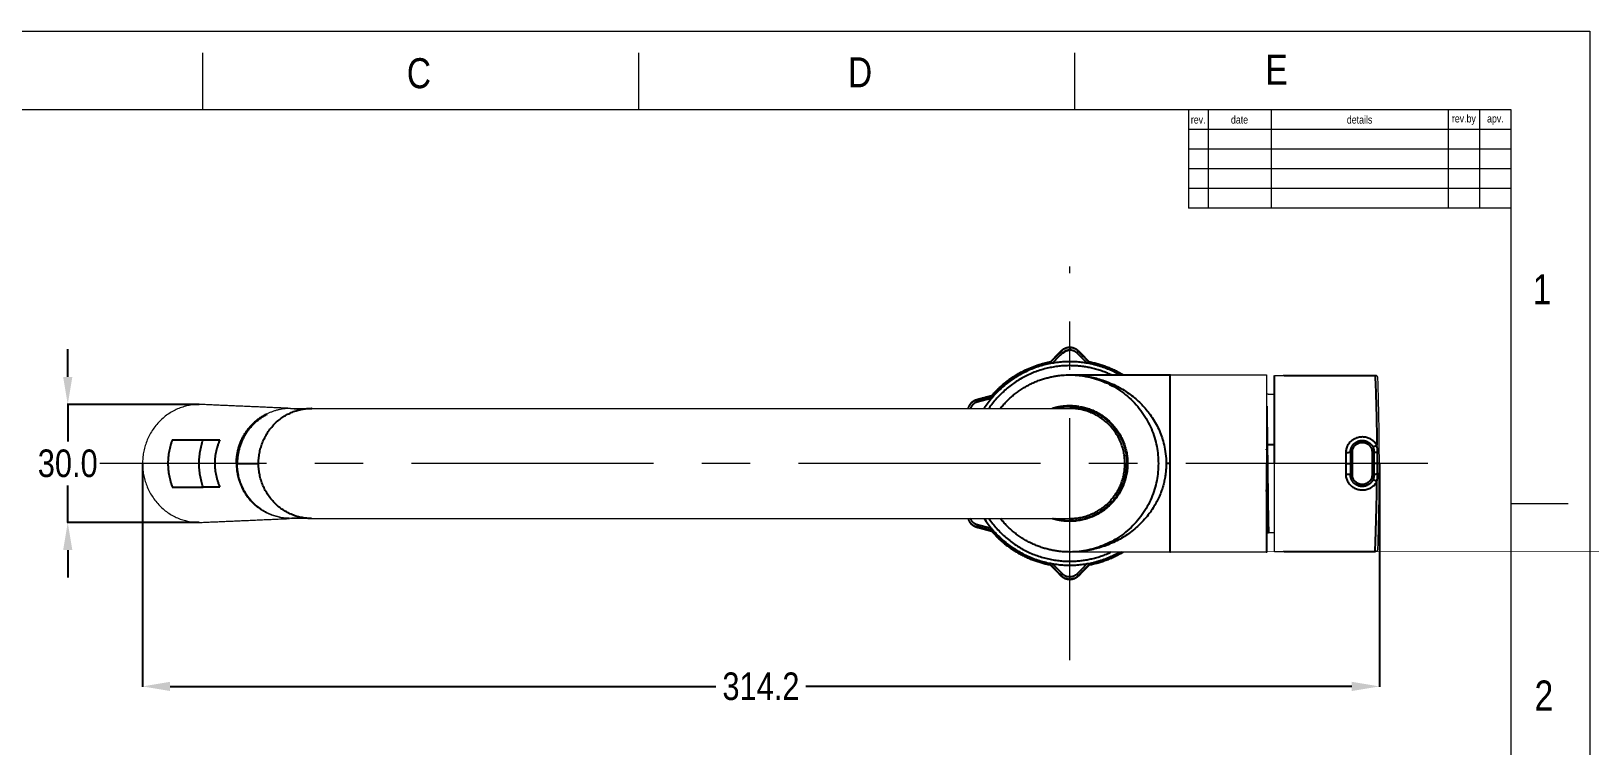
# Model space of a CAD drawing. Header units: inches. Extents: x 5272 to 5866, y 423 to 1263.
# Drawn here: x 5470.3 to 5866.3, y 1080.9 to 1262.5 of the extents above; entities that cross this region are included whole.
import ezdxf

# ---------------------------------------------------------------- set-up
doc = ezdxf.new("R2010")
doc.units = ezdxf.units.IN
doc.header["$LTSCALE"] = 4.84
doc.header["$MEASUREMENT"] = 0
doc.header["$PDMODE"] = 3
doc.header["$PDSIZE"] = 0.3125
doc.linetypes.add('CENTERX2', pattern=[20.32, 12.7, -2.54, 2.54, -2.54])
doc.layers.get('0').update_dxf_attribs({"linetype": 'CONTINUOUS', "lineweight": 13})
doc.layers.get('Defpoints').update_dxf_attribs({"color": 3, "linetype": 'CONTINUOUS'})
for name, color, linetype, lineweight in [('CENTER', 1, 'CENTERX2', 15), ('DIM', 3, 'CONTINUOUS', 9), ('TEXT', 2, 'CONTINUOUS', 13)]:
    doc.layers.add(name, color=color, linetype=linetype, lineweight=lineweight)
doc.styles.get("Standard").update_dxf_attribs({"font": 'arial.ttf', "width": 0.8})
doc.dimstyles.get("Standard").update_dxf_attribs({"dimtxt": 7, "dimasz": 7, "dimexe": 0.125, "dimexo": 0.0625, "dimgap": 0.09, "dimtad": 0, "dimtih": 1, "dimtoh": 1, "dimdec": 1, "dimzin": 4, "dimdsep": 46, "dimtxsty": 'Standard', "dimcen": 0.09, "dimclrd": 3, "dimclre": 3, "dimclrt": 4, "dimadec": 0, "dimazin": 0, "dimtp": 0.01, "dimtm": 0.01, "dimtfac": 1, "dimtdec": 1, "dimtofl": 0, "dimtmove": 0, "dimatfit": 3, "dimfxl": 1, "dimtolj": 1, "dimtzin": 4, "dimarcsym": 0})

# ---------------------------------------------------------------- blocks, each defined once
blk = doc.blocks.new('*D12')
at = {"layer": 'Defpoints', "color": 0, "transparency": 16777216}
for p in [(5479.56, 1167.68), (5513.01, 1167.68), (5513.01, 1137.68)]:
    blk.add_point(p, dxfattribs=at)
at = {"layer": 'DIM', "color": 3, "lineweight": -2, "transparency": 16777216}
for p, q in [((5479.56, 1174.68), (5479.56, 1181.68)), ((5512.95, 1167.68), (5479.44, 1167.68)), ((5479.56, 1167.68), (5479.56, 1160.68)), ((5479.56, 1160.68), (5479.56, 1158.26)), ((5479.56, 1144.68), (5479.56, 1147.1)), ((5479.56, 1137.68), (5479.56, 1144.68)), ((5512.95, 1137.68), (5479.44, 1137.68)), ((5479.56, 1130.68), (5479.56, 1123.68))]:
    blk.add_line(p, q, dxfattribs=at)
at = {"layer": 'DIM', "color": 3, "transparency": 16777216}
for points in [[(5478.39, 1174.68), (5480.73, 1174.68), (5479.56, 1167.68)], [(5478.39, 1130.68), (5480.73, 1130.68), (5479.56, 1137.68)]]:
    blk.add_solid(points, dxfattribs=at)
at = {"layer": 'DIM', "color": 4, "transparency": 16777216, "insert": (5479.56, 1152.68), "char_height": 7, "attachment_point": 5}
blk.add_mtext('\\A1;30.0', dxfattribs=at)
blk = doc.blocks.new('*D13')
at = {"layer": 'Defpoints', "color": 0, "transparency": 16777216}
for p in [(5498.56, 1152.68), (5812.78, 1152.68), (5812.78, 1096.03)]:
    blk.add_point(p, dxfattribs=at)
at = {"layer": 'DIM', "color": 3, "lineweight": -2, "transparency": 16777216}
for p, q in [((5498.56, 1152.62), (5498.56, 1095.91)), ((5812.78, 1152.62), (5812.78, 1095.91)), ((5505.56, 1096.03), (5644.25, 1096.03)), ((5805.78, 1096.03), (5667.09, 1096.03))]:
    blk.add_line(p, q, dxfattribs=at)
at = {"layer": 'DIM', "color": 3, "transparency": 16777216}
for points in [[(5505.56, 1097.2), (5505.56, 1094.86), (5498.56, 1096.03)], [(5805.78, 1097.2), (5805.78, 1094.86), (5812.78, 1096.03)]]:
    blk.add_solid(points, dxfattribs=at)
at = {"layer": 'DIM', "color": 4, "transparency": 16777216, "insert": (5655.67, 1096.03), "char_height": 7, "attachment_point": 5}
blk.add_mtext('\\A1;314.2', dxfattribs=at)

msp = doc.modelspace()

# ---------------------------------------------------------------- linework, layer by layer
at = {"color": 7, "linetype": 'Continuous'}
for p, q in [((5272.256, 1262.514), (5866.256, 1262.514)), ((5866.256, 1262.514), (5866.256, 422.514)), ((5513.856, 1242.514), (5513.856, 1257.05)), ((5624.656, 1242.514), (5624.656, 1257.05)), ((5735.456, 1242.514), (5735.456, 1257.05)), ((5846.256, 1242.514), (5292.256, 1242.514)), ((5846.256, 442.514), (5846.256, 1242.514)), ((5846.256, 1142.514), (5860.792, 1142.514))]:
    msp.add_line(p, q, dxfattribs=at)
for p, q in [((5764.256, 1242.514), (5764.256, 1217.514)), ((5769.256, 1242.514), (5769.256, 1217.514)), ((5785.256, 1242.514), (5785.256, 1217.514)), ((5830.256, 1242.514), (5830.256, 1217.514)), ((5838.256, 1242.514), (5838.256, 1217.514)), ((5846.256, 1237.514), (5764.256, 1237.514)), ((5846.256, 1232.514), (5764.256, 1232.514)), ((5846.256, 1227.514), (5764.256, 1227.514)), ((5846.256, 1222.514), (5764.256, 1222.514)), ((5846.256, 1217.514), (5764.256, 1217.514))]:
    msp.add_line(p, q)
for points, degree in [([(5731.875, 1181.287), (5730.492, 1179.904), (5729.11, 1178.522)], 2), ([(5732, 1181.162), (5731.937, 1181.224), (5731.875, 1181.287)], 2), ([(5736.266, 1181.162), (5736.328, 1181.224), (5736.391, 1181.287)], 2), ([(5739.155, 1178.522), (5737.773, 1179.904), (5736.391, 1181.287)], 2), ([(5729.157, 1178.397), (5729.142, 1178.439), (5729.126, 1178.48), (5729.11, 1178.522)], 3), ([(5739.155, 1178.522), (5739.136, 1178.47), (5739.116, 1178.418), (5739.097, 1178.367)], 3), ([(5759.633, 1175.181), (5771.883, 1175.181), (5784.133, 1175.181)], 2), ([(5787.184, 1175.065), (5787.172, 1175.065), (5787.161, 1175.065), (5787.15, 1175.065)], 3), ([(5788.535, 1175.063), (5788.475, 1175.063), (5788.416, 1175.064), (5788.356, 1175.064)], 3), ([(5812.408, 1174.452), (5812.405, 1174.532), (5812.369, 1174.686), (5812.232, 1174.877), (5812.035, 1175.003), (5811.884, 1175.031), (5811.809, 1175.031)], 3), ([(5812.783, 1152.681), (5812.783, 1153.94), (5812.775, 1156.421), (5812.743, 1160.056), (5812.693, 1163.538), (5812.628, 1166.813), (5812.554, 1169.762), (5812.479, 1172.346), (5812.431, 1173.794), (5812.408, 1174.452)], 3), ([(5714.265, 1169.951), (5712.377, 1169.445), (5710.488, 1168.939)], 2), ([(5710.488, 1168.939), (5710.511, 1168.854), (5710.534, 1168.769)], 2), ([(5714.265, 1169.951), (5714.306, 1169.901), (5714.347, 1169.851), (5714.388, 1169.801)], 3), ([(5535.864, 1166.681), (5524.437, 1167.181), (5513.01, 1167.681)], 2), ([(5536.133, 1166.681), (5538.821, 1166.681), (5541.51, 1166.681)], 2), ([(5786.133, 1130.331), (5786.133, 1130.646), (5786.133, 1132.271), (5786.133, 1137.382), (5786.133, 1144.496), (5786.133, 1149.952), (5786.133, 1152.681)], 3), ([(5812.408, 1130.91), (5812.431, 1131.568), (5812.479, 1133.016), (5812.554, 1135.6), (5812.628, 1138.549), (5812.693, 1141.823), (5812.743, 1145.305), (5812.775, 1148.941), (5812.783, 1151.422), (5812.783, 1152.681)], 3), ([(5513.01, 1137.681), (5524.437, 1138.181), (5535.864, 1138.681)], 2), ([(5541.51, 1138.681), (5538.821, 1138.681), (5536.133, 1138.681)], 2), ([(5710.534, 1136.593), (5710.511, 1136.508), (5710.488, 1136.423)], 2), ([(5710.488, 1136.423), (5712.377, 1135.917), (5714.265, 1135.411)], 2), ([(5714.265, 1135.411), (5714.306, 1135.461), (5714.347, 1135.51), (5714.388, 1135.56)], 3), ([(5759.633, 1130.181), (5746.883, 1130.181), (5734.133, 1130.181)], 2), ([(5784.133, 1130.181), (5771.883, 1130.181), (5759.633, 1130.181)], 2), ([(5787.17, 1130.302), (5787.204, 1130.312), (5787.238, 1130.322), (5787.272, 1130.333)], 3), ([(5788.523, 1130.298), (5788.467, 1130.298), (5788.412, 1130.298), (5788.356, 1130.298)], 3), ([(5811.809, 1130.331), (5811.884, 1130.331), (5812.035, 1130.359), (5812.231, 1130.484), (5812.369, 1130.676), (5812.405, 1130.83), (5812.408, 1130.91)], 3), ([(5729.11, 1126.84), (5729.133, 1126.9), (5729.156, 1126.961), (5729.179, 1127.021)], 3), ([(5729.11, 1126.84), (5730.492, 1125.457), (5731.875, 1124.075)], 2), ([(5736.391, 1124.075), (5737.773, 1125.457), (5739.155, 1126.84)], 2), ([(5739.155, 1126.84), (5739.139, 1126.882), (5739.123, 1126.925), (5739.107, 1126.967)], 3), ([(5731.875, 1124.075), (5731.937, 1124.137), (5732, 1124.2)], 2), ([(5736.391, 1124.075), (5736.328, 1124.137), (5736.266, 1124.2)], 2)]:
    msp.add_open_spline(points, degree=degree)
at = {"lineweight": -3}
for points, degree in [([(5729.21, 1178.372), (5730.605, 1179.767), (5732, 1181.162)], 2), ([(5732.355, 1180.807), (5731.041, 1179.493), (5729.728, 1178.179)], 2), ([(5738.57, 1178.147), (5737.24, 1179.477), (5735.91, 1180.807)], 2), ([(5736.266, 1181.162), (5737.676, 1179.751), (5739.087, 1178.341)], 2), ([(5729.219, 1178.317), (5729.232, 1178.292), (5729.246, 1178.266), (5729.261, 1178.238)], 3), ([(5739.014, 1178.256), (5739.025, 1178.277), (5739.036, 1178.297), (5739.046, 1178.316)], 3), ([(5734.133, 1175.181), (5746.883, 1175.181), (5759.633, 1175.181)], 2), ([(5734.133, 1175.181), (5735.14, 1175.181), (5736.949, 1175.065), (5738.879, 1174.773), (5740.487, 1174.427), (5742.08, 1173.985), (5743.904, 1173.342), (5745.775, 1172.51), (5747.578, 1171.52), (5749.143, 1170.491), (5750.566, 1169.397), (5751.861, 1168.24), (5753.039, 1167.019), (5754.063, 1165.799), (5755.089, 1164.383), (5756.097, 1162.715), (5756.968, 1160.904), (5757.598, 1159.229), (5758.123, 1157.402), (5758.527, 1155.175), (5758.633, 1153.541), (5758.633, 1152.681)], 3), ([(5786.133, 1152.681), (5786.133, 1155.409), (5786.133, 1160.866), (5786.133, 1167.979), (5786.133, 1173.091), (5786.133, 1174.715), (5786.133, 1175.031)], 3), ([(5788.517, 1175.047), (5788.868, 1175.047), (5789.58, 1175.046), (5790.669, 1175.046), (5791.408, 1175.045), (5791.781, 1175.045)], 3), ([(5791.781, 1175.045), (5792.887, 1175.044), (5795.064, 1175.043), (5798.211, 1175.041), (5800.228, 1175.039), (5801.216, 1175.039)], 3), ([(5801.216, 1175.039), (5802.44, 1175.038), (5804.843, 1175.036), (5808.336, 1175.034), (5810.584, 1175.032), (5811.691, 1175.031)], 3), ([(5811.691, 1175.031), (5811.731, 1174.325), (5811.807, 1172.752), (5811.898, 1170.027), (5811.984, 1167.04), (5812.063, 1163.865), (5812.124, 1160.589), (5812.15, 1158.383), (5812.159, 1157.285)], 3), ([(5710.534, 1168.769), (5712.461, 1169.285), (5714.388, 1169.801)], 2), ([(5714.32, 1169.263), (5712.492, 1168.773), (5710.664, 1168.283)], 2), ([(5714.443, 1169.666), (5714.414, 1169.713), (5714.387, 1169.756), (5714.364, 1169.793)], 3), ([(5506.115, 1158.681), (5506.95, 1158.681), (5508.642, 1158.681), (5511.245, 1158.681), (5513.025, 1158.681), (5513.925, 1158.681)], 3), ([(5513.925, 1158.681), (5516.059, 1158.681), (5518.193, 1158.681)], 2), ([(5784.297, 1157.484), (5784.306, 1156.71), (5784.324, 1155.13), (5784.351, 1152.69), (5784.379, 1150.259), (5784.405, 1147.91), (5784.433, 1145.614), (5784.46, 1143.439), (5784.487, 1141.445), (5784.514, 1139.694), (5784.541, 1138.177), (5784.568, 1136.918), (5784.595, 1135.963), (5784.622, 1135.33), (5784.64, 1135.121), (5784.649, 1135.071)], 3), ([(5812.159, 1157.285), (5812.004, 1157.567), (5811.633, 1158.081), (5810.882, 1158.726), (5809.988, 1159.178), (5808.997, 1159.416), (5807.97, 1159.419), (5806.968, 1159.186), (5806.053, 1158.733), (5805.277, 1158.081), (5804.689, 1157.274), (5804.323, 1156.351), (5804.242, 1155.719), (5804.241, 1155.393)], 3), ([(5812.329, 1155.408), (5812.327, 1156.068), (5812.267, 1156.712), (5812.159, 1157.285)], 3), ([(5522.428, 1152.681), (5522.524, 1152.681), (5522.62, 1152.681)], 2), ([(5522.703, 1152.681), (5525.364, 1152.681), (5528.026, 1152.681)], 2), ([(5758.633, 1152.681), (5758.633, 1152.272), (5758.609, 1151.44), (5758.491, 1150.146), (5758.289, 1148.848), (5758.007, 1147.575), (5757.673, 1146.409), (5757.285, 1145.285), (5756.77, 1144.038), (5756.126, 1142.73), (5755.34, 1141.377), (5754.378, 1139.968), (5753.177, 1138.482), (5751.769, 1137.021), (5750.245, 1135.697), (5748.756, 1134.604), (5747.332, 1133.7), (5745.653, 1132.795), (5743.888, 1132.016), (5742.107, 1131.385), (5740.476, 1130.93), (5738.808, 1130.574), (5736.848, 1130.287), (5735.097, 1130.181), (5734.133, 1130.181)], 3), ([(5748.833, 1152.681), (5748.733, 1152.681), (5748.633, 1152.681)], 2), ([(5759.633, 1152.681), (5759.133, 1152.681), (5758.633, 1152.681)], 2), ([(5804.241, 1155.393), (5804.24, 1154.493), (5804.24, 1153.586), (5804.24, 1152.681)], 3), ([(5804.24, 1152.681), (5804.24, 1151.775), (5804.24, 1150.868), (5804.241, 1149.969)], 3), ([(5804.24, 1152.681), (5804.522, 1152.681), (5805.19, 1152.681), (5805.433, 1152.681), (5805.433, 1152.681)], 3), ([(5805.433, 1155.531), (5805.433, 1152.681), (5805.433, 1149.831)], 2), ([(5805.933, 1149.831), (5805.933, 1152.681), (5805.933, 1155.531)], 2), ([(5810.933, 1155.531), (5810.933, 1152.681), (5810.933, 1149.831)], 2), ([(5811.433, 1149.831), (5811.433, 1152.681), (5811.433, 1155.531)], 2), ([(5812.329, 1155.408), (5812.205, 1155.412), (5811.96, 1155.423), (5811.675, 1155.451), (5811.544, 1155.476), (5811.5, 1155.489)], 3), ([(5812.333, 1152.681), (5812.208, 1152.681), (5811.962, 1152.681), (5811.676, 1152.681), (5811.544, 1152.681), (5811.5, 1152.681)], 3), ([(5812.333, 1152.681), (5812.333, 1153.591), (5812.331, 1154.503), (5812.329, 1155.408)], 3), ([(5812.329, 1149.953), (5812.331, 1150.858), (5812.333, 1151.77), (5812.333, 1152.681)], 3), ([(5812.74, 1152.681), (5812.711, 1152.681), (5812.618, 1152.681), (5812.475, 1152.681), (5812.4, 1152.681)], 3), ([(5804.241, 1149.969), (5804.241, 1149.657), (5804.319, 1149.031), (5804.671, 1148.122), (5805.246, 1147.315), (5806.012, 1146.656), (5806.923, 1146.191), (5807.927, 1145.947), (5808.962, 1145.941), (5809.964, 1146.174), (5810.869, 1146.627), (5811.627, 1147.272), (5812.006, 1147.797), (5812.159, 1148.076)], 3), ([(5812.329, 1149.953), (5812.092, 1149.947), (5811.603, 1149.915), (5811.433, 1149.857), (5811.433, 1149.831)], 3), ([(5812.159, 1148.076), (5812.267, 1148.65), (5812.327, 1149.294), (5812.329, 1149.953)], 3), ([(5506.115, 1146.681), (5506.95, 1146.681), (5508.642, 1146.681), (5511.246, 1146.681), (5513.025, 1146.681), (5513.925, 1146.681)], 3), ([(5518.193, 1146.681), (5516.059, 1146.681), (5513.925, 1146.681)], 2), ([(5811.691, 1130.33), (5811.736, 1130.986), (5811.797, 1132.447), (5811.89, 1135.031), (5811.973, 1137.937), (5812.055, 1141.124), (5812.12, 1144.517), (5812.149, 1146.877), (5812.159, 1148.076)], 3), ([(5714.388, 1135.56), (5712.461, 1136.077), (5710.534, 1136.593)], 2), ([(5714.318, 1136.099), (5712.491, 1136.589), (5710.664, 1137.078)], 2), ([(5714.367, 1135.573), (5714.381, 1135.596), (5714.396, 1135.62), (5714.412, 1135.646)], 3), ([(5784.513, 1135.307), (5784.443, 1135.187), (5784.374, 1135.067)], 2), ([(5784.649, 1135.071), (5784.581, 1135.189), (5784.513, 1135.307)], 2), ([(5788.517, 1130.315), (5788.623, 1130.315), (5788.729, 1130.315), (5788.836, 1130.315)], 3), ([(5791.781, 1130.317), (5792.294, 1130.317), (5792.804, 1130.317), (5793.312, 1130.318)], 3), ([(5801.216, 1130.323), (5802.4, 1130.324), (5804.752, 1130.326), (5808.244, 1130.328), (5810.545, 1130.33), (5811.691, 1130.33)], 3), ([(5732, 1124.2), (5730.589, 1125.61), (5729.179, 1127.021)], 2), ([(5729.246, 1127.096), (5729.24, 1127.084), (5729.234, 1127.073), (5729.228, 1127.062)], 3), ([(5732.355, 1124.555), (5731.025, 1125.885), (5729.696, 1127.214)], 2), ([(5738.583, 1127.227), (5737.247, 1125.891), (5735.91, 1124.555)], 2), ([(5739.087, 1127.021), (5737.676, 1125.61), (5736.266, 1124.2)], 2)]:
    msp.add_open_spline(points, degree=degree, dxfattribs=at)
for points, weights, degree in [([(5734.133, 1182.222), (5732.81, 1182.222), (5731.875, 1181.287)], [1, 0.923879532511, 1], 2), ([(5734.133, 1182.045), (5732.883, 1182.045), (5732, 1181.162)], [1, 0.923879532511, 1], 2), ([(5734.133, 1182.045), (5734.133, 1182.223), (5734.133, 1182.222)], [0.856946787421, 0.875845798713, 1], 2), ([(5736.391, 1181.287), (5735.455, 1182.222), (5734.133, 1182.222)], [1, 0.923879532511, 1], 2), ([(5736.266, 1181.162), (5735.382, 1182.045), (5734.133, 1182.045)], [1, 0.923879532511, 1], 2), ([(5722.182, 1176.136), (5717.622, 1173.813), (5714.265, 1169.951)], [0.973424593084, 0.968494789144, 1], 2), ([(5714.415, 1169.832), (5720.329, 1176.632), (5729.179, 1178.341)], [0.999737262521, 0.945238312211, 1], 2), ([(5729.11, 1178.522), (5725.478, 1177.816), (5722.182, 1176.136)], [1, 0.977020322655, 0.973424560814], 2), ([(5729.11, 1178.522), (5725.478, 1177.816), (5722.182, 1176.136)], [1, 0.977020322655, 0.973424560814], 2), ([(5747.798, 1175.181), (5743.775, 1177.624), (5739.155, 1178.522)], [0.97287740125, 0.970950785638, 1], 2), ([(5784.133, 1175.181), (5784.133, 1175.181), (5784.133, 1152.681)], [1, 0.707106781187, 1], 2), ([(5786.133, 1175.031), (5787.246, 1175.041), (5788.356, 1175.047)], [1, 0.999980728942, 1], 2), ([(5710.488, 1168.939), (5708.707, 1168.462), (5708.23, 1166.681)], [1, 0.806982634234, 0.868363124712], 2), ([(5708.413, 1166.681), (5708.882, 1168.326), (5710.534, 1168.769)], [0.866623205671, 0.809803760838, 1], 2), ([(5784.04, 1170.331), (5784.757, 1170.331), (5785.474, 1170.303), (5786.19, 1170.249)], [1.08365695266, 1.08149894497, 1.07986167797, 1.07874515165], 3), ([(5536.133, 1166.681), (5533.002, 1166.681), (5530.192, 1165.249)], [1, 0.912273776714, 0.877098379174], 2), ([(5536.133, 1166.631), (5537.288, 1166.631), (5538.426, 1166.426)], [1, 0.96561727495, 0.939306923761], 2), ([(5535.864, 1138.731), (5522.428, 1138.731), (5522.428, 1152.681)], [1, 0.707106781187, 1], 2), ([(5536.133, 1138.731), (5522.696, 1138.731), (5522.696, 1152.681)], [1, 0.707106781187, 1], 2), ([(5538.715, 1138.991), (5537.436, 1138.731), (5536.133, 1138.731)], [0.932936901245, 0.96137475201, 1], 2), ([(5708.23, 1138.681), (5708.707, 1136.9), (5710.488, 1136.423)], [0.868363124712, 0.806982634234, 1], 2), ([(5710.534, 1136.593), (5708.882, 1137.036), (5708.413, 1138.681)], [1, 0.809803760838, 0.866623205671], 2), ([(5714.265, 1135.411), (5720.212, 1128.569), (5729.11, 1126.84)], [1, 0.945515077098, 1], 2), ([(5729.179, 1127.021), (5720.307, 1128.734), (5714.388, 1135.56)], [1, 0.945106627571, 1], 2), ([(5784.337, 1135.032), (5784.235, 1135.031), (5784.134, 1135.031), (5784.033, 1135.031)], [1.08279215014, 1.08307737823, 1.08337304991, 1.08367916517], 3), ([(5786.133, 1135.109), (5785.639, 1135.072), (5785.144, 1135.048), (5784.65, 1135.038)], [1.07883551011, 1.07962462492, 1.08066139063, 1.08194580723], 3), ([(5739.155, 1126.84), (5743.793, 1127.741), (5747.828, 1130.2)], [1, 0.970839583066, 0.972892568683], 2), ([(5786.133, 1130.331), (5787.246, 1130.321), (5788.356, 1130.315)], [1, 0.999980728825, 1], 2), ([(5731.875, 1124.075), (5734.133, 1121.817), (5736.391, 1124.075)], [1, 0.707106781187, 1], 2), ([(5736.266, 1124.2), (5734.133, 1122.067), (5732, 1124.2)], [1, 0.707106781187, 1], 2)]:
    msp.add_rational_spline(points, weights, degree=degree)
for points, weights in [([(5732.355, 1180.807), (5732.002, 1181.159), (5732, 1181.162)], [1, 0.709570736537, 1]), ([(5732.355, 1180.807), (5733.091, 1181.543), (5734.133, 1181.543)], [1, 0.923879532511, 1]), ([(5732.355, 1180.807), (5732.414, 1180.748), (5732.474, 1180.687)], [0.970733738099, 0.980326559898, 1]), ([(5734.133, 1181.374), (5733.161, 1181.374), (5732.474, 1180.687)], [1, 0.923879532511, 1]), ([(5734.133, 1182.045), (5734.133, 1182.044), (5734.133, 1181.543)], [1, 0.707106781187, 1]), ([(5734.133, 1181.543), (5735.174, 1181.543), (5735.91, 1180.807)], [1, 0.923879532511, 1]), ([(5735.91, 1180.807), (5736.263, 1181.159), (5736.266, 1181.162)], [1, 0.709570736537, 1]), ([(5739.087, 1178.341), (5743.53, 1177.483), (5747.426, 1175.181)], [1, 0.971732068482, 0.972577886655]), ([(5759.633, 1152.681), (5759.633, 1175.181), (5759.633, 1175.181)], [1, 0.707106781187, 1]), ([(5710.664, 1168.283), (5709.388, 1167.941), (5708.946, 1166.697)], [1, 0.821273280615, 0.860668649215]), ([(5710.664, 1168.283), (5710.535, 1168.765), (5710.534, 1168.769)], [1, 0.709570736536, 1]), ([(5522.428, 1152.681), (5522.428, 1161.536), (5530.146, 1165.305)], [1, 0.791804808429, 0.879589414334]), ([(5522.696, 1152.681), (5522.696, 1161.374), (5530.213, 1165.204)], [1, 0.794833004472, 0.877098379174]), ([(5729.663, 1166.685), (5730.661, 1167.003), (5731.694, 1167.177)], [0.903882501436, 0.919804596741, 0.940763799092]), ([(5748.133, 1152.681), (5748.133, 1166.681), (5734.133, 1166.681)], [1, 0.707106781187, 1]), ([(5736.632, 1167.167), (5748.833, 1165.062), (5748.833, 1152.681)], [0.939496636942, 0.741365614837, 1]), ([(5506.115, 1158.681), (5503.842, 1152.681), (5506.115, 1146.681)], [1, 0.930598007821, 1]), ([(5513.925, 1146.681), (5511.925, 1152.681), (5513.925, 1158.681)], [1, 0.944988027562, 1]), ([(5518.193, 1158.681), (5515.528, 1152.73), (5518.157, 1146.762)], [1, 0.907445453651, 0.998625688359]), ([(5784.033, 1156.189), (5784.033, 1156.252), (5784.033, 1156.316)], [0.949839347168, 0.949879970487, 0.949933323034]), ([(5784.297, 1157.484), (5785.216, 1157.482), (5786.133, 1157.463)], [1, 0.997519902711, 0.996091401657]), ([(5805.433, 1155.531), (5805.433, 1158.531), (5808.433, 1158.531)], [1, 0.707106781187, 1]), ([(5805.933, 1155.531), (5805.933, 1158.031), (5808.433, 1158.031)], [1, 0.707106781187, 1]), ([(5808.433, 1158.531), (5811.433, 1158.531), (5811.433, 1155.531)], [1, 0.707106781187, 1]), ([(5808.433, 1158.031), (5810.933, 1158.031), (5810.933, 1155.531)], [1, 0.707106781187, 1]), ([(5522.648, 1152.721), (5522.648, 1152.701), (5522.648, 1152.681)], [0.998819057387, 0.999408333482, 1]), ([(5541.493, 1138.681), (5528.026, 1138.699), (5528.026, 1152.681)], [0.999458607331, 0.707377728166, 1]), ([(5734.133, 1138.681), (5748.133, 1138.681), (5748.133, 1152.681)], [1, 0.707106781187, 1]), ([(5759.633, 1130.181), (5759.633, 1130.181), (5759.633, 1152.681)], [1, 0.707106781187, 1]), ([(5784.133, 1152.681), (5784.133, 1130.181), (5784.133, 1130.181)], [1, 0.707106781187, 1]), ([(5805.933, 1155.531), (5805.433, 1155.531), (5805.433, 1155.531)], [1, 0.707106781187, 1]), ([(5811.433, 1155.531), (5811.433, 1155.531), (5810.933, 1155.531)], [1, 0.707106781187, 1]), ([(5805.933, 1149.831), (5805.433, 1149.831), (5805.433, 1149.831)], [1, 0.707106781187, 1]), ([(5808.433, 1146.831), (5805.433, 1146.831), (5805.433, 1149.831)], [1, 0.707106781187, 1]), ([(5808.433, 1147.331), (5805.933, 1147.331), (5805.933, 1149.831)], [1, 0.707106781187, 1]), ([(5811.433, 1149.831), (5811.433, 1146.831), (5808.433, 1146.831)], [1, 0.707106781187, 1]), ([(5810.933, 1149.831), (5810.933, 1147.331), (5808.433, 1147.331)], [1, 0.707106781187, 1]), ([(5811.433, 1149.831), (5811.433, 1149.831), (5810.933, 1149.831)], [1, 0.707106781187, 1]), ([(5710.664, 1137.078), (5709.378, 1137.423), (5708.94, 1138.681)], [1, 0.820073271981, 0.861207499806]), ([(5710.664, 1137.078), (5710.535, 1136.596), (5710.534, 1136.593)], [1, 0.709570736537, 1]), ([(5784.649, 1135.071), (5784.511, 1135.068), (5784.374, 1135.067)], [1, 0.999988240713, 1]), ([(5747.469, 1130.206), (5743.555, 1127.884), (5739.087, 1127.021)], [0.972588067285, 0.971576651924, 1]), ([(5732.355, 1124.555), (5732.002, 1124.202), (5732, 1124.2)], [1, 0.709570736536, 1]), ([(5735.91, 1124.555), (5734.133, 1122.777), (5732.355, 1124.555)], [1, 0.707106781187, 1]), ([(5735.91, 1124.555), (5736.263, 1124.202), (5736.266, 1124.2)], [1, 0.709570736536, 1])]:
    msp.add_rational_spline(points, weights, degree=2, dxfattribs=at)
for points, weights, knots in [([(5746.894, 1175.161), (5740.958, 1178.531), (5734.133, 1178.531), (5720.046, 1178.531), (5712.41, 1166.693)], [0.869191446954, 0.901408801278, 1, 0.815843789283, 0.863263509774], [-54.2732199, -54.2732199, -54.2732199, -40.605085, -40.605085, -15.0746934, -15.0746934, -15.0746934]), ([(5744.681, 1175.181), (5739.669, 1177.531), (5734.133, 1177.531), (5721.025, 1177.531), (5713.624, 1166.713)], [0.879771763009, 0.915517829947, 1, 0.820692064145, 0.860927182177], [27.7752318, 27.7752318, 27.7752318, 39.0342887, 39.0342887, 62.930908, 62.930908, 62.930908]), ([(5716.552, 1166.723), (5723.308, 1175.181), (5734.133, 1175.181), (5756.633, 1175.181), (5756.633, 1152.681)], [0.856208266555, 0.833835439813, 1, 0.707106781187, 1], [-55.393707, -55.393707, -55.393707, -35.3429174, -35.3429174, 0, 0, 0]), ([(5528.026, 1152.681), (5528.026, 1166.681), (5541.51, 1166.681), (5541.514, 1166.681), (5541.517, 1166.681)], [1, 0.707106781187, 1, 0.999889286347, 0.999778656394], [-43.9822972, -43.9822972, -43.9822972, -21.9911486, -21.9911486, -21.9828359, -21.9828359, -21.9828359]), ([(5730.359, 1166.681), (5732.213, 1167.181), (5734.133, 1167.181), (5748.633, 1167.181), (5748.633, 1152.681)], [0.914466999515, 0.948002273558, 1, 0.707106781187, 1], [18.7329958, 18.7329958, 18.7329958, 22.7765467, 22.7765467, 45.5530935, 45.5530935, 45.5530935]), ([(5731.799, 1167.194), (5732.959, 1167.381), (5734.133, 1167.381), (5735.299, 1167.381), (5736.451, 1167.197)], [0.942950552247, 0.967973280537, 1, 0.968184046029, 0.943280201058], [20.5658283, 20.5658283, 20.5658283, 23.090706, 23.090706, 25.5989677, 25.5989677, 25.5989677]), ([(5756.633, 1152.681), (5756.633, 1130.181), (5734.133, 1130.181), (5723.275, 1130.181), (5716.519, 1138.681)], [1, 0.707106781187, 1, 0.833410919317, 0.856323814236], [-70.6858347, -70.6858347, -70.6858347, -35.3429174, -35.3429174, -15.2409016, -15.2409016, -15.2409016]), ([(5748.833, 1152.681), (5748.833, 1137.981), (5734.133, 1137.981), (5731.837, 1137.981), (5729.651, 1138.681)], [1, 0.707106781187, 1, 0.93924115622, 0.903690387331], [0, 0, 0, 23.090706, 23.090706, 27.8807268, 27.8807268, 27.8807268]), ([(5730.358, 1138.681), (5732.212, 1138.181), (5734.133, 1138.181), (5748.633, 1138.181), (5748.633, 1152.681)], [0.914450614381, 0.947989569815, 1, 0.707106781187, 1], [18.7320079, 18.7320079, 18.7320079, 22.7765467, 22.7765467, 45.5530935, 45.5530935, 45.5530935]), ([(5712.402, 1138.681), (5720.036, 1126.831), (5734.133, 1126.831), (5740.95, 1126.831), (5746.881, 1130.193)], [0.863315250392, 0.815743454478, 1, 0.901516219731, 0.869261729545], [-66.1493866, -66.1493866, -66.1493866, -40.605085, -40.605085, -26.9518421, -26.9518421, -26.9518421]), ([(5713.602, 1138.681), (5721, 1127.831), (5734.133, 1127.831), (5739.673, 1127.831), (5744.689, 1130.185)], [0.861053154159, 0.820412555578, 1, 0.915453946073, 0.87971772983], [15.1004189, 15.1004189, 15.1004189, 39.0342887, 39.0342887, 50.3018595, 50.3018595, 50.3018595])]:
    msp.add_rational_spline(points, weights, degree=2, knots=knots, dxfattribs=at)
for points, knots in [([(5729.318, 1178.078), (5729.307, 1178.098), (5729.297, 1178.117), (5729.288, 1178.135), (5729.266, 1178.176), (5729.246, 1178.213), (5729.23, 1178.244)], [-0.57035361, -0.57035361, -0.57035361, -0.57035361, -0.49736249, -0.49736249, -0.49736249, -0.32956837, -0.32956837, -0.32956837, -0.32956837]), ([(5739.036, 1178.244), (5739.019, 1178.213), (5739, 1178.176), (5738.978, 1178.135), (5738.974, 1178.128), (5738.97, 1178.121), (5738.967, 1178.114)], [-0.47767846, -0.47767846, -0.47767846, -0.47767846, -0.30988434, -0.30988434, -0.30988434, -0.28232639, -0.28232639, -0.28232639, -0.28232639]), ([(5714.446, 1169.709), (5714.464, 1169.679), (5714.487, 1169.643), (5714.511, 1169.604), (5714.522, 1169.586), (5714.534, 1169.568), (5714.545, 1169.55)], [-0.47767846, -0.47767846, -0.47767846, -0.47767846, -0.30988434, -0.30988434, -0.30988434, -0.23689321, -0.23689321, -0.23689321, -0.23689321]), ([(5784.159, 1167.244), (5784.161, 1167.145), (5784.172, 1166.59), (5784.192, 1165.47), (5784.218, 1163.737), (5784.244, 1161.797), (5784.271, 1159.712), (5784.288, 1158.236), (5784.297, 1157.484)], [-12.3072026, -12.3072026, -12.3072026, -12.3072026, -11.7811599, -9.424928, -7.068696, -4.712464, -2.356232, 0, 0, 0, 0]), ([(5812.159, 1157.285), (5812.039, 1157.223), (5811.779, 1157.099), (5811.473, 1156.979), (5811.284, 1156.925), (5811.143, 1156.901), (5811.094, 1156.915), (5811.084, 1156.935)], [0, 0, 0, 0, 0.4531791, 0.9086396, 1.1363699, 1.3641001, 1.81871, 1.81871, 1.81871, 1.81871]), ([(5784.513, 1135.307), (5784.503, 1135.357), (5784.485, 1135.572), (5784.457, 1136.23), (5784.429, 1137.211), (5784.401, 1138.496), (5784.373, 1140.059), (5784.345, 1141.87), (5784.317, 1143.893), (5784.289, 1146.088), (5784.262, 1148.413), (5784.236, 1150.63), (5784.22, 1152.063), (5784.212, 1152.682)], [0, 0, 0, 0, 2.4469128, 4.8938257, 7.3407385, 9.7876514, 12.2345642, 14.681477, 17.1283899, 19.5753027, 22.0222156, 24.4691284, 26.3313339, 26.3313339, 26.3313339, 26.3313339]), ([(5805.349, 1155.481), (5805.32, 1155.472), (5805.246, 1155.456), (5805.038, 1155.426), (5804.685, 1155.4), (5804.381, 1155.393), (5804.241, 1155.393)], [0.4746293, 0.4746293, 0.4746293, 0.4746293, 0.712388, 0.9501466, 1.425664, 1.8987996, 1.8987996, 1.8987996, 1.8987996]), ([(5804.241, 1149.969), (5804.381, 1149.968), (5804.685, 1149.962), (5805.038, 1149.936), (5805.246, 1149.906), (5805.32, 1149.89), (5805.349, 1149.881)], [0, 0, 0, 0, 0.4731182, 0.9486314, 1.186388, 1.4241446, 1.4241446, 1.4241446, 1.4241446]), ([(5812.159, 1148.076), (5812.039, 1148.138), (5811.779, 1148.263), (5811.473, 1148.383), (5811.284, 1148.437), (5811.165, 1148.457), (5811.118, 1148.451), (5811.101, 1148.442)], [-1.8187097, -1.8187097, -1.8187097, -1.8187097, -1.3655471, -0.9100906, -0.6823624, -0.4546341, -0.146216, -0.146216, -0.146216, -0.146216]), ([(5784.374, 1135.067), (5784.365, 1135.114), (5784.348, 1135.31), (5784.322, 1135.898), (5784.295, 1136.78), (5784.269, 1137.944), (5784.243, 1139.352), (5784.217, 1140.977), (5784.19, 1142.826), (5784.168, 1144.544), (5784.154, 1145.636), (5784.15, 1146.02)], [-30.2246964, -30.2246964, -30.2246964, -30.2246964, -27.8997197, -25.5747431, -23.2497665, -20.9247898, -18.5998132, -16.2748365, -13.9498599, -11.6248832, -10.3816935, -10.3816935, -10.3816935, -10.3816935]), ([(5714.559, 1135.834), (5714.543, 1135.808), (5714.527, 1135.782), (5714.511, 1135.758), (5714.487, 1135.718), (5714.464, 1135.682), (5714.446, 1135.653)], [-0.5990539, -0.5990539, -0.5990539, -0.5990539, -0.49736249, -0.49736249, -0.49736249, -0.32956837, -0.32956837, -0.32956837, -0.32956837]), ([(5788.886, 1130.315), (5789.119, 1130.315), (5789.71, 1130.315), (5790.673, 1130.316), (5791.409, 1130.316), (5791.781, 1130.317)], [-2.9815668, -2.9815668, -2.9815668, -2.9815668, -2.2480023, -1.1240012, 0, 0, 0, 0]), ([(5793.328, 1130.318), (5793.892, 1130.318), (5795.521, 1130.319), (5798.17, 1130.321), (5800.209, 1130.322), (5801.216, 1130.323)], [1.553938, 1.553938, 1.553938, 1.553938, 3.2613499, 6.5226998, 9.7840498, 9.7840498, 9.7840498, 9.7840498]), ([(5729.318, 1127.283), (5729.307, 1127.264), (5729.297, 1127.245), (5729.288, 1127.227), (5729.266, 1127.186), (5729.246, 1127.148), (5729.23, 1127.117)], [0.23689321, 0.23689321, 0.23689321, 0.23689321, 0.30988434, 0.30988434, 0.30988434, 0.47767846, 0.47767846, 0.47767846, 0.47767846]), ([(5738.948, 1127.283), (5738.958, 1127.264), (5738.968, 1127.245), (5738.978, 1127.227), (5739, 1127.186), (5739.019, 1127.148), (5739.036, 1127.117)], [-0.57035361, -0.57035361, -0.57035361, -0.57035361, -0.49736249, -0.49736249, -0.49736249, -0.32956837, -0.32956837, -0.32956837, -0.32956837])]:
    msp.add_open_spline(points, degree=3, knots=knots, dxfattribs=at)
for points, weights, knots in [([(5513.01, 1167.681), (5498.562, 1167.681), (5498.562, 1152.681), (5498.562, 1137.681), (5513.01, 1137.681)], [1, 0.707106781187, 1, 0.707106781187, 1], [-47.1238898, -47.1238898, -47.1238898, -23.5619449, -23.5619449, 0, 0, 0]), ([(5541.51, 1166.681), (5552.438, 1166.681), (5587.844, 1166.681), (5623.251, 1166.681), (5662.396, 1166.681), (5701.541, 1166.681), (5721.494, 1166.681), (5734.133, 1166.681), (5734.133, 1166.681)], [1, 0.853553390593, 0.853553390593, 0.853553390593, 1, 0.853553390593, 0.853553390593, 0.853553390593, 0.912310520919], [0, 0, 0, 81.2834779, 81.2834779, 162.5669558, 162.5669558, 243.8504338, 243.8504338, 295.3368787, 295.3368787, 295.3368787]), ([(5541.51, 1138.681), (5552.438, 1138.681), (5587.844, 1138.681), (5623.251, 1138.681), (5662.396, 1138.681), (5701.541, 1138.681), (5721.494, 1138.681), (5734.133, 1138.681), (5734.133, 1138.681)], [1, 0.853553390593, 0.853553390593, 0.853553390593, 1, 0.853553390593, 0.853553390593, 0.853553390593, 0.912310520919], [0, 0, 0, 81.2834779, 81.2834779, 162.5669558, 162.5669558, 243.8504338, 243.8504338, 295.3368787, 295.3368787, 295.3368787])]:
    msp.add_rational_spline(points, weights, degree=2, knots=knots)
at = {"layer": 'CENTER'}
for p, q in [((5734.133, 1102.681), (5734.133, 1202.681)), ((5825.071, 1152.681), (5487.68, 1152.681))]:
    msp.add_line(p, q, dxfattribs=at)

# ---------------------------------------------------------------- texts
at = {"char_height": 7.624, "attachment_point": 5}
for s, width, insert in [('C', 10, (5568.778, 1251.782)), ('D', 10, (5680.859, 1252.061)), ('E', 10, (5786.652, 1252.695)), ('1', 50, (5854.107, 1196.92)), ('2', 50, (5854.585, 1093.72))]:
    msp.add_mtext_dynamic_manual_height_columns(s, width=width, gutter_width=12.5, heights=[0], dxfattribs=dict(at, insert=insert))
at = {"layer": 'TEXT', "char_height": 2, "attachment_point": 5}
for s, width, insert in [('rev.', 5, (5766.756, 1240.014)), ('date', 16, (5777.256, 1240.014)), ('details', 45, (5807.756, 1240.014)), ('rev.by', 8, (5834.256, 1240.014)), ('apv.', 8, (5842.256, 1240.014))]:
    msp.add_mtext_dynamic_manual_height_columns(s, width=width, gutter_width=12.5, heights=[0], dxfattribs=dict(at, insert=insert))

# ---------------------------------------------------------------- dimensions: what is measured, and where the dimension line sits
at = {"layer": 'DIM'}
dim = msp.add_linear_dim(base=(5479.562, 1167.681), p1=(5513.01, 1137.681), p2=(5513.01, 1167.681), angle=90, dimstyle='Standard', override={"dimgap": 2}, dxfattribs=at)
dim.commit()
dim.dimension.update_dxf_attribs({"geometry": '*D12', "text_midpoint": (5479.562, 1152.681)})
dim = msp.add_linear_dim(base=(5812.783, 1096.03), p1=(5498.562, 1152.681), p2=(5812.783, 1152.681), dimstyle='Standard', override={"dimgap": 2}, dxfattribs=at)
dim.commit()
dim.dimension.update_dxf_attribs({"geometry": '*D13', "text_midpoint": (5655.672, 1096.03)})

doc.saveas('drawing.dxf')
